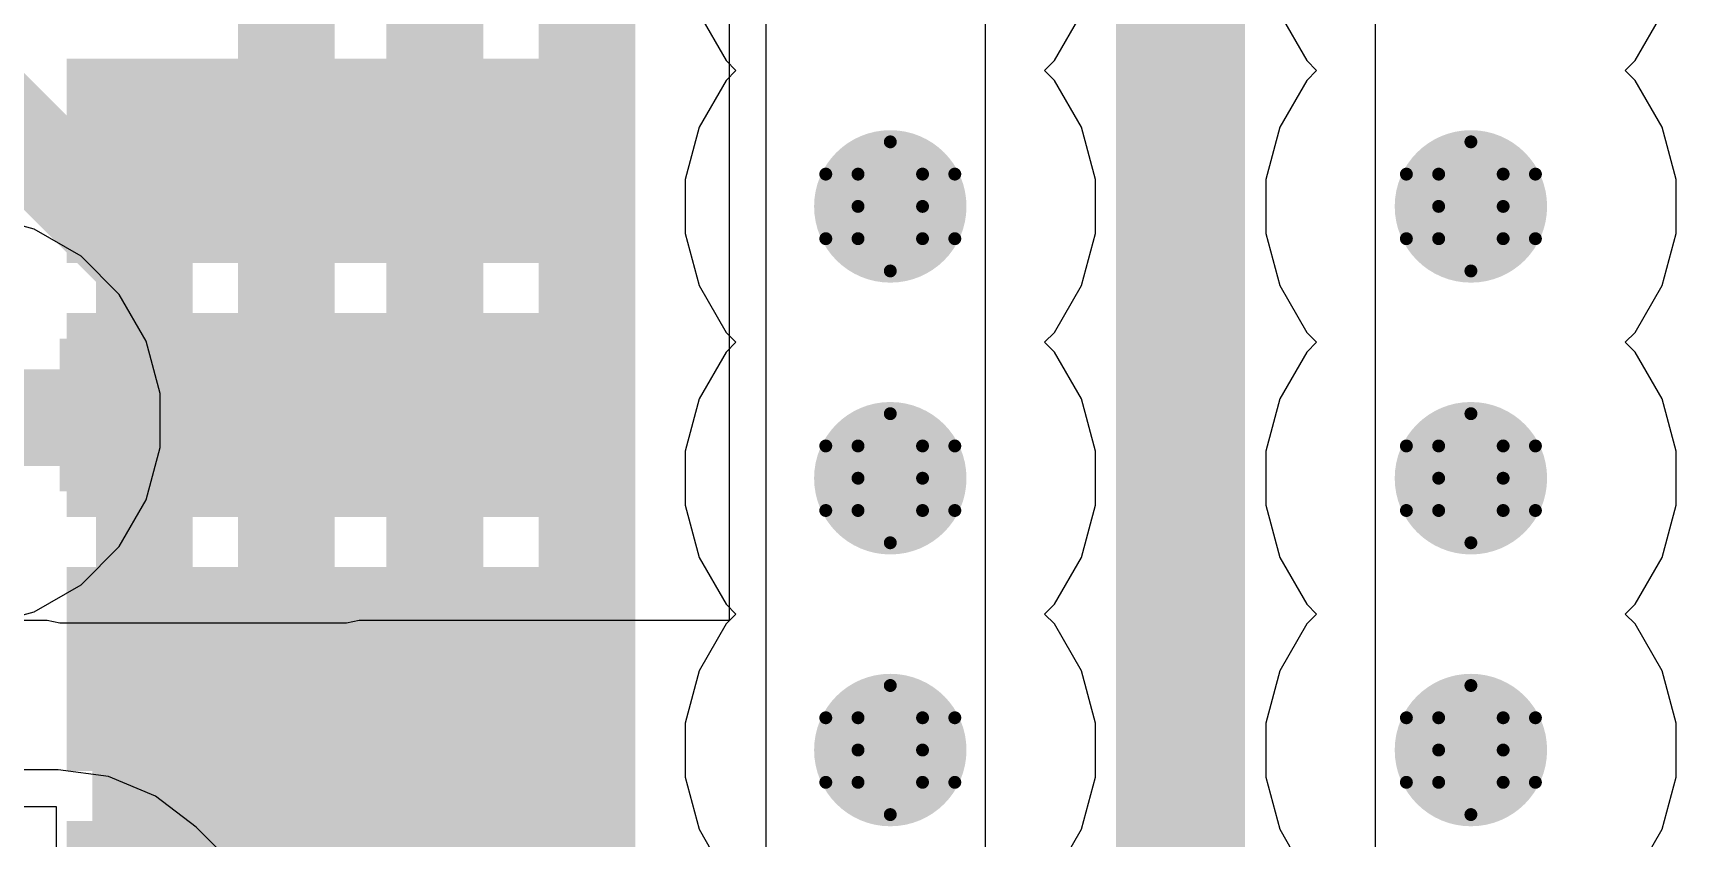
# Model space of a CAD drawing. Header units: inches. Extents: x -3 to 5437, y -3 to 5435.
# Drawn here: x 72.14 to 78.61, y 102.07 to 105.24 of the extents above; entities that cross this region are included whole.
import ezdxf

# ---------------------------------------------------------------- set-up
doc = ezdxf.new("R2010")
doc.units = ezdxf.units.IN
for name, color, linetype in [('Bottom Layer', 5, 'Continuous'), ('Drill Drawing', 1, 'Continuous'), ('GND', 16, 'Continuous'), ('PWR', 76, 'Continuous'), ('Top Layer', 1, 'Continuous'), ('Top Paste', 8, 'Continuous'), ('Top Solder', 216, 'Continuous'), ('Via Holes', 16, 'Continuous')]:
    doc.layers.add(name, color=color, linetype=linetype)

# ---------------------------------------------------------------- blocks, each defined once
blk = doc.blocks.new('A7672E__FASE__68')
at = {"layer": 'Top Layer'}
for points in [[(-6.7, 11), (-7.3, 11), (-7.3, 13), (-6.7, 13)], [(-5.7, 11), (-6.3, 11), (-6.3, 13), (-5.7, 13)], [(-4.7, 11), (-5.3, 11), (-5.3, 13), (-4.7, 13)]]:
    blk.add_hatch(color=1, dxfattribs=at).paths.add_polyline_path(points)
at = {"layer": 'Top Paste'}
for points in [[(-6.7, 11), (-7.3, 11), (-7.3, 13), (-6.7, 13)], [(-5.7, 11), (-6.3, 11), (-6.3, 13), (-5.7, 13)], [(-4.7, 11), (-5.3, 11), (-5.3, 13), (-4.7, 13)]]:
    blk.add_hatch(color=8, dxfattribs=at).paths.add_polyline_path(points)
at = {"layer": 'Top Solder'}
for points in [[(-6.5984, 10.8984), (-7.4016, 10.8984), (-7.4016, 13.1016), (-6.5984, 13.1016)], [(-5.5984, 10.8984), (-6.4016, 10.8984), (-6.4016, 13.1016), (-5.5984, 13.1016)], [(-4.5984, 10.8984), (-5.4016, 10.8984), (-5.4016, 13.1016), (-4.5984, 13.1016)], [(-3.5984, 10.8984), (-4.4016, 10.8984), (-4.4016, 13.1016), (-3.5984, 13.1016)]]:
    blk.add_hatch(color=216, dxfattribs=at).paths.add_polyline_path(points)

msp = doc.modelspace()

# ---------------------------------------------------------------- hatches: boundary and pattern name
at = {"layer": 'Bottom Layer'}
h = msp.add_hatch(color=5, dxfattribs=at)
edge = h.paths.add_edge_path()
edge.add_arc((75.5142, 104.5608), 0.3, 0, 360)
h = msp.add_hatch(color=5, dxfattribs=at)
edge = h.paths.add_edge_path()
edge.add_arc((77.8002, 104.5608), 0.3, 0, 360)
h = msp.add_hatch(color=5, dxfattribs=at)
edge = h.paths.add_edge_path()
edge.add_arc((75.5142, 103.4911), 0.3, 0, 360)
h = msp.add_hatch(color=5, dxfattribs=at)
edge = h.paths.add_edge_path()
edge.add_arc((77.8002, 103.4911), 0.3, 0, 360)
h = msp.add_hatch(color=5, dxfattribs=at)
edge = h.paths.add_edge_path()
edge.add_arc((75.5142, 102.4214), 0.3, 0, 360)
h = msp.add_hatch(color=5, dxfattribs=at)
edge = h.paths.add_edge_path()
edge.add_arc((77.8002, 102.4214), 0.3, 0, 360)
at = {"layer": 'GND'}
h = msp.add_hatch(color=16, dxfattribs=at)
edge = h.paths.add_edge_path()
edge.add_arc((75.5142, 104.5608), 0.3, 0, 360)
h = msp.add_hatch(color=16, dxfattribs=at)
edge = h.paths.add_edge_path()
edge.add_arc((77.8002, 104.5608), 0.3, 0, 360)
h = msp.add_hatch(color=16, dxfattribs=at)
edge = h.paths.add_edge_path()
edge.add_arc((75.5142, 103.4911), 0.3, 0, 360)
h = msp.add_hatch(color=16, dxfattribs=at)
edge = h.paths.add_edge_path()
edge.add_arc((77.8002, 103.4911), 0.3, 0, 360)
h = msp.add_hatch(color=16, dxfattribs=at)
edge = h.paths.add_edge_path()
edge.add_arc((75.5142, 102.4214), 0.3, 0, 360)
h = msp.add_hatch(color=16, dxfattribs=at)
edge = h.paths.add_edge_path()
edge.add_arc((77.8002, 102.4214), 0.3, 0, 360)
at = {"layer": 'PWR'}
h = msp.add_hatch(color=76, dxfattribs=at)
edge = h.paths.add_edge_path()
edge.add_arc((75.5142, 104.5608), 0.3, 0, 360)
h = msp.add_hatch(color=76, dxfattribs=at)
edge = h.paths.add_edge_path()
edge.add_arc((77.8002, 104.5608), 0.3, 0, 360)
h = msp.add_hatch(color=76, dxfattribs=at)
edge = h.paths.add_edge_path()
edge.add_arc((75.5142, 103.4911), 0.3, 0, 360)
h = msp.add_hatch(color=76, dxfattribs=at)
edge = h.paths.add_edge_path()
edge.add_arc((77.8002, 103.4911), 0.3, 0, 360)
h = msp.add_hatch(color=76, dxfattribs=at)
edge = h.paths.add_edge_path()
edge.add_arc((75.5142, 102.4214), 0.3, 0, 360)
h = msp.add_hatch(color=76, dxfattribs=at)
edge = h.paths.add_edge_path()
edge.add_arc((77.8002, 102.4214), 0.3, 0, 360)
at = {"layer": 'Top Layer'}
h = msp.add_hatch(color=1, dxfattribs=at)
edge = h.paths.add_edge_path()
edge.add_arc((75.5142, 104.5608), 0.3, 0, 360)
h = msp.add_hatch(color=1, dxfattribs=at)
edge = h.paths.add_edge_path()
edge.add_arc((77.8002, 104.5608), 0.3, 0, 360)
for points in [[(72.2442, 104.0401), (72.2442, 103.4401), (73.373, 103.4401), (73.373, 104.0401)], [(72.373, 98.4401), (74.373, 98.4401), (74.373, 103.0401), (72.373, 103.0401)]]:
    msp.add_hatch(color=1, dxfattribs=at).paths.add_polyline_path(points)
h = msp.add_hatch(color=1, dxfattribs=at)
edge = h.paths.add_edge_path()
edge.add_arc((75.5142, 103.4911), 0.3, 0, 360)
h = msp.add_hatch(color=1, dxfattribs=at)
edge = h.paths.add_edge_path()
edge.add_arc((77.8002, 103.4911), 0.3, 0, 360)
h = msp.add_hatch(color=1, dxfattribs=at)
edge = h.paths.add_edge_path()
edge.add_arc((75.5142, 102.4214), 0.3, 0, 360)
h = msp.add_hatch(color=1, dxfattribs=at)
edge = h.paths.add_edge_path()
edge.add_arc((77.8002, 102.4214), 0.3, 0, 360)
at = {"layer": 'Via Holes'}
h = msp.add_hatch(color=7, dxfattribs=at)
edge = h.paths.add_edge_path()
edge.add_arc((75.5142, 104.5608), 0.15, 0, 360)
h = msp.add_hatch(color=7, dxfattribs=at)
edge = h.paths.add_edge_path()
edge.add_arc((77.8002, 104.5608), 0.15, 0, 360)
h = msp.add_hatch(color=7, dxfattribs=at)
edge = h.paths.add_edge_path()
edge.add_arc((75.5142, 103.4911), 0.15, 0, 360)
h = msp.add_hatch(color=7, dxfattribs=at)
edge = h.paths.add_edge_path()
edge.add_arc((77.8002, 103.4911), 0.15, 0, 360)
h = msp.add_hatch(color=7, dxfattribs=at)
edge = h.paths.add_edge_path()
edge.add_arc((75.5142, 102.4214), 0.15, 0, 360)
h = msp.add_hatch(color=7, dxfattribs=at)
edge = h.paths.add_edge_path()
edge.add_arc((77.8002, 102.4214), 0.15, 0, 360)

# ---------------------------------------------------------------- linework, layer by layer
at = {"layer": 'Bottom Layer'}
msp.add_line((75.0249, 98.0245), (75.0249, 111.0766), dxfattribs=at)
for points in [[(74.3203, 97.7327, 0.381, 0.381, 0), (74.3203, 111.0766, 0.381, 0.381, 0)], [(73.7209, 97.3944, 0.381, 0.381, 0), (73.7209, 110.7388, 0.381, 0.381, 0)], [(73.1362, 87.2983, 0.381, 0.381, 0), (73.1362, 110.3614, 0.381, 0.381, 0)], [(71.9424, 104.9782, 0.381, 0.381, 0), (72.5774, 104.3432, 0.381, 0.381, 0)], [(72.5774, 86.9412, 0.381, 0.381, 0), (72.5774, 104.3432, 0.381, 0.381, 0)]]:
    msp.add_lwpolyline(points, format="xyseb", dxfattribs=at)
msp.add_lwpolyline([(72.4821, 104.3432, 0.1905, 0.1905, 1), (72.6726, 104.3432, 0.1905, 0.1905, 1)], format="xyseb", close=True, dxfattribs=at)
msp.add_lwpolyline([(72.4821, 104.3432, 0.1905, 0.1905, 1), (72.6726, 104.3432, 0.1905, 0.1905, 1)], format="xyseb", close=True, dxfattribs=at)
at = {"layer": 'Drill Drawing'}
for points in [[(75.3872, 104.6878, 0.0508, 0.0508, 0), (75.5142, 104.8148, 0.0508, 0.0508, 0)], [(75.5142, 104.8148, 0.0508, 0.0508, 0), (75.6412, 104.6878, 0.0508, 0.0508, 0)], [(77.6732, 104.6878, 0.0508, 0.0508, 0), (77.8002, 104.8148, 0.0508, 0.0508, 0)], [(77.8002, 104.8148, 0.0508, 0.0508, 0), (77.9272, 104.6878, 0.0508, 0.0508, 0)], [(75.2602, 104.6878, 0.0508, 0.0508, 0), (75.3872, 104.5608, 0.0508, 0.0508, 0)], [(75.2602, 104.6878, 0.0508, 0.0508, 0), (75.3872, 104.6878, 0.0508, 0.0508, 0)], [(75.6412, 104.6878, 0.0508, 0.0508, 0), (75.7682, 104.6878, 0.0508, 0.0508, 0)], [(75.6412, 104.5608, 0.0508, 0.0508, 0), (75.7682, 104.6878, 0.0508, 0.0508, 0)], [(77.5462, 104.6878, 0.0508, 0.0508, 0), (77.6732, 104.5608, 0.0508, 0.0508, 0)], [(77.5462, 104.6878, 0.0508, 0.0508, 0), (77.6732, 104.6878, 0.0508, 0.0508, 0)], [(77.9272, 104.6878, 0.0508, 0.0508, 0), (78.0542, 104.6878, 0.0508, 0.0508, 0)], [(77.9272, 104.5608, 0.0508, 0.0508, 0), (78.0542, 104.6878, 0.0508, 0.0508, 0)], [(75.2602, 104.4338, 0.0508, 0.0508, 0), (75.3872, 104.5608, 0.0508, 0.0508, 0)], [(75.6412, 104.5608, 0.0508, 0.0508, 0), (75.7682, 104.4338, 0.0508, 0.0508, 0)], [(77.5462, 104.4338, 0.0508, 0.0508, 0), (77.6732, 104.5608, 0.0508, 0.0508, 0)], [(77.9272, 104.5608, 0.0508, 0.0508, 0), (78.0542, 104.4338, 0.0508, 0.0508, 0)], [(75.2602, 104.4338, 0.0508, 0.0508, 0), (75.3872, 104.4338, 0.0508, 0.0508, 0)], [(75.3872, 104.4338, 0.0508, 0.0508, 0), (75.5142, 104.3068, 0.0508, 0.0508, 0)], [(75.5142, 104.3068, 0.0508, 0.0508, 0), (75.6412, 104.4338, 0.0508, 0.0508, 0)], [(75.6412, 104.4338, 0.0508, 0.0508, 0), (75.7682, 104.4338, 0.0508, 0.0508, 0)], [(77.5462, 104.4338, 0.0508, 0.0508, 0), (77.6732, 104.4338, 0.0508, 0.0508, 0)], [(77.6732, 104.4338, 0.0508, 0.0508, 0), (77.8002, 104.3068, 0.0508, 0.0508, 0)], [(77.8002, 104.3068, 0.0508, 0.0508, 0), (77.9272, 104.4338, 0.0508, 0.0508, 0)], [(77.9272, 104.4338, 0.0508, 0.0508, 0), (78.0542, 104.4338, 0.0508, 0.0508, 0)], [(75.3872, 103.6181, 0.0508, 0.0508, 0), (75.5142, 103.7451, 0.0508, 0.0508, 0)], [(75.5142, 103.7451, 0.0508, 0.0508, 0), (75.6412, 103.6181, 0.0508, 0.0508, 0)], [(77.6732, 103.6181, 0.0508, 0.0508, 0), (77.8002, 103.7451, 0.0508, 0.0508, 0)], [(77.8002, 103.7451, 0.0508, 0.0508, 0), (77.9272, 103.6181, 0.0508, 0.0508, 0)], [(75.2602, 103.6181, 0.0508, 0.0508, 0), (75.3872, 103.4911, 0.0508, 0.0508, 0)], [(75.2602, 103.6181, 0.0508, 0.0508, 0), (75.3872, 103.6181, 0.0508, 0.0508, 0)], [(75.6412, 103.6181, 0.0508, 0.0508, 0), (75.7682, 103.6181, 0.0508, 0.0508, 0)], [(75.6412, 103.4911, 0.0508, 0.0508, 0), (75.7682, 103.6181, 0.0508, 0.0508, 0)], [(77.5462, 103.6181, 0.0508, 0.0508, 0), (77.6732, 103.4911, 0.0508, 0.0508, 0)], [(77.5462, 103.6181, 0.0508, 0.0508, 0), (77.6732, 103.6181, 0.0508, 0.0508, 0)], [(77.9272, 103.6181, 0.0508, 0.0508, 0), (78.0542, 103.6181, 0.0508, 0.0508, 0)], [(77.9272, 103.4911, 0.0508, 0.0508, 0), (78.0542, 103.6181, 0.0508, 0.0508, 0)], [(75.2602, 103.3641, 0.0508, 0.0508, 0), (75.3872, 103.4911, 0.0508, 0.0508, 0)], [(75.6412, 103.4911, 0.0508, 0.0508, 0), (75.7682, 103.3641, 0.0508, 0.0508, 0)], [(77.5462, 103.3641, 0.0508, 0.0508, 0), (77.6732, 103.4911, 0.0508, 0.0508, 0)], [(77.9272, 103.4911, 0.0508, 0.0508, 0), (78.0542, 103.3641, 0.0508, 0.0508, 0)], [(75.2602, 103.3641, 0.0508, 0.0508, 0), (75.3872, 103.3641, 0.0508, 0.0508, 0)], [(75.3872, 103.3641, 0.0508, 0.0508, 0), (75.5142, 103.2371, 0.0508, 0.0508, 0)], [(75.5142, 103.2371, 0.0508, 0.0508, 0), (75.6412, 103.3641, 0.0508, 0.0508, 0)], [(75.6412, 103.3641, 0.0508, 0.0508, 0), (75.7682, 103.3641, 0.0508, 0.0508, 0)], [(77.5462, 103.3641, 0.0508, 0.0508, 0), (77.6732, 103.3641, 0.0508, 0.0508, 0)], [(77.6732, 103.3641, 0.0508, 0.0508, 0), (77.8002, 103.2371, 0.0508, 0.0508, 0)], [(77.8002, 103.2371, 0.0508, 0.0508, 0), (77.9272, 103.3641, 0.0508, 0.0508, 0)], [(77.9272, 103.3641, 0.0508, 0.0508, 0), (78.0542, 103.3641, 0.0508, 0.0508, 0)], [(75.3872, 102.5484, 0.0508, 0.0508, 0), (75.5142, 102.6754, 0.0508, 0.0508, 0)], [(75.5142, 102.6754, 0.0508, 0.0508, 0), (75.6412, 102.5484, 0.0508, 0.0508, 0)], [(77.6732, 102.5484, 0.0508, 0.0508, 0), (77.8002, 102.6754, 0.0508, 0.0508, 0)], [(77.8002, 102.6754, 0.0508, 0.0508, 0), (77.9272, 102.5484, 0.0508, 0.0508, 0)], [(75.2602, 102.5484, 0.0508, 0.0508, 0), (75.3872, 102.4214, 0.0508, 0.0508, 0)], [(75.2602, 102.5484, 0.0508, 0.0508, 0), (75.3872, 102.5484, 0.0508, 0.0508, 0)], [(75.6412, 102.5484, 0.0508, 0.0508, 0), (75.7682, 102.5484, 0.0508, 0.0508, 0)], [(75.6412, 102.4214, 0.0508, 0.0508, 0), (75.7682, 102.5484, 0.0508, 0.0508, 0)], [(77.5462, 102.5484, 0.0508, 0.0508, 0), (77.6732, 102.4214, 0.0508, 0.0508, 0)], [(77.5462, 102.5484, 0.0508, 0.0508, 0), (77.6732, 102.5484, 0.0508, 0.0508, 0)], [(77.9272, 102.5484, 0.0508, 0.0508, 0), (78.0542, 102.5484, 0.0508, 0.0508, 0)], [(77.9272, 102.4214, 0.0508, 0.0508, 0), (78.0542, 102.5484, 0.0508, 0.0508, 0)], [(75.2602, 102.2944, 0.0508, 0.0508, 0), (75.3872, 102.4214, 0.0508, 0.0508, 0)], [(75.6412, 102.4214, 0.0508, 0.0508, 0), (75.7682, 102.2944, 0.0508, 0.0508, 0)], [(77.5462, 102.2944, 0.0508, 0.0508, 0), (77.6732, 102.4214, 0.0508, 0.0508, 0)], [(77.9272, 102.4214, 0.0508, 0.0508, 0), (78.0542, 102.2944, 0.0508, 0.0508, 0)], [(75.2602, 102.2944, 0.0508, 0.0508, 0), (75.3872, 102.2944, 0.0508, 0.0508, 0)], [(75.3872, 102.2944, 0.0508, 0.0508, 0), (75.5142, 102.1674, 0.0508, 0.0508, 0)], [(75.5142, 102.1674, 0.0508, 0.0508, 0), (75.6412, 102.2944, 0.0508, 0.0508, 0)], [(75.6412, 102.2944, 0.0508, 0.0508, 0), (75.7682, 102.2944, 0.0508, 0.0508, 0)], [(77.5462, 102.2944, 0.0508, 0.0508, 0), (77.6732, 102.2944, 0.0508, 0.0508, 0)], [(77.6732, 102.2944, 0.0508, 0.0508, 0), (77.8002, 102.1674, 0.0508, 0.0508, 0)], [(77.8002, 102.1674, 0.0508, 0.0508, 0), (77.9272, 102.2944, 0.0508, 0.0508, 0)], [(77.9272, 102.2944, 0.0508, 0.0508, 0), (78.0542, 102.2944, 0.0508, 0.0508, 0)]]:
    msp.add_lwpolyline(points, format="xyseb", dxfattribs=at)
for points in [[(75.5015, 104.8148, 0.0254, 0.0254, 1), (75.5269, 104.8148, 0.0254, 0.0254, 1)], [(75.5015, 104.8148, 0.0254, 0.0254, 1), (75.5269, 104.8148, 0.0254, 0.0254, 1)], [(77.7875, 104.8148, 0.0254, 0.0254, 1), (77.8129, 104.8148, 0.0254, 0.0254, 1)], [(77.7875, 104.8148, 0.0254, 0.0254, 1), (77.8129, 104.8148, 0.0254, 0.0254, 1)], [(75.2475, 104.6878, 0.0254, 0.0254, 1), (75.2729, 104.6878, 0.0254, 0.0254, 1)], [(75.2475, 104.6878, 0.0254, 0.0254, 1), (75.2729, 104.6878, 0.0254, 0.0254, 1)], [(75.3745, 104.6878, 0.0254, 0.0254, 1), (75.3999, 104.6878, 0.0254, 0.0254, 1)], [(75.3745, 104.6878, 0.0254, 0.0254, 1), (75.3999, 104.6878, 0.0254, 0.0254, 1)], [(75.6285, 104.6878, 0.0254, 0.0254, 1), (75.6539, 104.6878, 0.0254, 0.0254, 1)], [(75.6285, 104.6878, 0.0254, 0.0254, 1), (75.6539, 104.6878, 0.0254, 0.0254, 1)], [(75.7555, 104.6878, 0.0254, 0.0254, 1), (75.7809, 104.6878, 0.0254, 0.0254, 1)], [(75.7555, 104.6878, 0.0254, 0.0254, 1), (75.7809, 104.6878, 0.0254, 0.0254, 1)], [(77.5335, 104.6878, 0.0254, 0.0254, 1), (77.5589, 104.6878, 0.0254, 0.0254, 1)], [(77.5335, 104.6878, 0.0254, 0.0254, 1), (77.5589, 104.6878, 0.0254, 0.0254, 1)], [(77.6605, 104.6878, 0.0254, 0.0254, 1), (77.6859, 104.6878, 0.0254, 0.0254, 1)], [(77.6605, 104.6878, 0.0254, 0.0254, 1), (77.6859, 104.6878, 0.0254, 0.0254, 1)], [(77.9145, 104.6878, 0.0254, 0.0254, 1), (77.9399, 104.6878, 0.0254, 0.0254, 1)], [(77.9145, 104.6878, 0.0254, 0.0254, 1), (77.9399, 104.6878, 0.0254, 0.0254, 1)], [(78.0415, 104.6878, 0.0254, 0.0254, 1), (78.0669, 104.6878, 0.0254, 0.0254, 1)], [(78.0415, 104.6878, 0.0254, 0.0254, 1), (78.0669, 104.6878, 0.0254, 0.0254, 1)], [(75.3745, 104.5608, 0.0254, 0.0254, 1), (75.3999, 104.5608, 0.0254, 0.0254, 1)], [(75.3745, 104.5608, 0.0254, 0.0254, 1), (75.3999, 104.5608, 0.0254, 0.0254, 1)], [(75.6285, 104.5608, 0.0254, 0.0254, 1), (75.6539, 104.5608, 0.0254, 0.0254, 1)], [(75.6285, 104.5608, 0.0254, 0.0254, 1), (75.6539, 104.5608, 0.0254, 0.0254, 1)], [(77.6605, 104.5608, 0.0254, 0.0254, 1), (77.6859, 104.5608, 0.0254, 0.0254, 1)], [(77.6605, 104.5608, 0.0254, 0.0254, 1), (77.6859, 104.5608, 0.0254, 0.0254, 1)], [(77.9145, 104.5608, 0.0254, 0.0254, 1), (77.9399, 104.5608, 0.0254, 0.0254, 1)], [(77.9145, 104.5608, 0.0254, 0.0254, 1), (77.9399, 104.5608, 0.0254, 0.0254, 1)], [(75.2475, 104.4338, 0.0254, 0.0254, 1), (75.2729, 104.4338, 0.0254, 0.0254, 1)], [(75.2475, 104.4338, 0.0254, 0.0254, 1), (75.2729, 104.4338, 0.0254, 0.0254, 1)], [(75.3745, 104.4338, 0.0254, 0.0254, 1), (75.3999, 104.4338, 0.0254, 0.0254, 1)], [(75.3745, 104.4338, 0.0254, 0.0254, 1), (75.3999, 104.4338, 0.0254, 0.0254, 1)], [(75.6285, 104.4338, 0.0254, 0.0254, 1), (75.6539, 104.4338, 0.0254, 0.0254, 1)], [(75.6285, 104.4338, 0.0254, 0.0254, 1), (75.6539, 104.4338, 0.0254, 0.0254, 1)], [(75.7555, 104.4338, 0.0254, 0.0254, 1), (75.7809, 104.4338, 0.0254, 0.0254, 1)], [(75.7555, 104.4338, 0.0254, 0.0254, 1), (75.7809, 104.4338, 0.0254, 0.0254, 1)], [(77.5335, 104.4338, 0.0254, 0.0254, 1), (77.5589, 104.4338, 0.0254, 0.0254, 1)], [(77.5335, 104.4338, 0.0254, 0.0254, 1), (77.5589, 104.4338, 0.0254, 0.0254, 1)], [(77.6605, 104.4338, 0.0254, 0.0254, 1), (77.6859, 104.4338, 0.0254, 0.0254, 1)], [(77.6605, 104.4338, 0.0254, 0.0254, 1), (77.6859, 104.4338, 0.0254, 0.0254, 1)], [(77.9145, 104.4338, 0.0254, 0.0254, 1), (77.9399, 104.4338, 0.0254, 0.0254, 1)], [(77.9145, 104.4338, 0.0254, 0.0254, 1), (77.9399, 104.4338, 0.0254, 0.0254, 1)], [(78.0415, 104.4338, 0.0254, 0.0254, 1), (78.0669, 104.4338, 0.0254, 0.0254, 1)], [(78.0415, 104.4338, 0.0254, 0.0254, 1), (78.0669, 104.4338, 0.0254, 0.0254, 1)], [(75.5015, 104.3068, 0.0254, 0.0254, 1), (75.5269, 104.3068, 0.0254, 0.0254, 1)], [(75.5015, 104.3068, 0.0254, 0.0254, 1), (75.5269, 104.3068, 0.0254, 0.0254, 1)], [(77.7875, 104.3068, 0.0254, 0.0254, 1), (77.8129, 104.3068, 0.0254, 0.0254, 1)], [(77.7875, 104.3068, 0.0254, 0.0254, 1), (77.8129, 104.3068, 0.0254, 0.0254, 1)], [(75.5015, 103.7451, 0.0254, 0.0254, 1), (75.5269, 103.7451, 0.0254, 0.0254, 1)], [(75.5015, 103.7451, 0.0254, 0.0254, 1), (75.5269, 103.7451, 0.0254, 0.0254, 1)], [(77.7875, 103.7451, 0.0254, 0.0254, 1), (77.8129, 103.7451, 0.0254, 0.0254, 1)], [(77.7875, 103.7451, 0.0254, 0.0254, 1), (77.8129, 103.7451, 0.0254, 0.0254, 1)], [(75.2475, 103.6181, 0.0254, 0.0254, 1), (75.2729, 103.6181, 0.0254, 0.0254, 1)], [(75.2475, 103.6181, 0.0254, 0.0254, 1), (75.2729, 103.6181, 0.0254, 0.0254, 1)], [(75.3745, 103.6181, 0.0254, 0.0254, 1), (75.3999, 103.6181, 0.0254, 0.0254, 1)], [(75.3745, 103.6181, 0.0254, 0.0254, 1), (75.3999, 103.6181, 0.0254, 0.0254, 1)], [(75.6285, 103.6181, 0.0254, 0.0254, 1), (75.6539, 103.6181, 0.0254, 0.0254, 1)], [(75.6285, 103.6181, 0.0254, 0.0254, 1), (75.6539, 103.6181, 0.0254, 0.0254, 1)], [(75.7555, 103.6181, 0.0254, 0.0254, 1), (75.7809, 103.6181, 0.0254, 0.0254, 1)], [(75.7555, 103.6181, 0.0254, 0.0254, 1), (75.7809, 103.6181, 0.0254, 0.0254, 1)], [(77.5335, 103.6181, 0.0254, 0.0254, 1), (77.5589, 103.6181, 0.0254, 0.0254, 1)], [(77.5335, 103.6181, 0.0254, 0.0254, 1), (77.5589, 103.6181, 0.0254, 0.0254, 1)], [(77.6605, 103.6181, 0.0254, 0.0254, 1), (77.6859, 103.6181, 0.0254, 0.0254, 1)], [(77.6605, 103.6181, 0.0254, 0.0254, 1), (77.6859, 103.6181, 0.0254, 0.0254, 1)], [(77.9145, 103.6181, 0.0254, 0.0254, 1), (77.9399, 103.6181, 0.0254, 0.0254, 1)], [(77.9145, 103.6181, 0.0254, 0.0254, 1), (77.9399, 103.6181, 0.0254, 0.0254, 1)], [(78.0415, 103.6181, 0.0254, 0.0254, 1), (78.0669, 103.6181, 0.0254, 0.0254, 1)], [(78.0415, 103.6181, 0.0254, 0.0254, 1), (78.0669, 103.6181, 0.0254, 0.0254, 1)], [(75.3745, 103.4911, 0.0254, 0.0254, 1), (75.3999, 103.4911, 0.0254, 0.0254, 1)], [(75.3745, 103.4911, 0.0254, 0.0254, 1), (75.3999, 103.4911, 0.0254, 0.0254, 1)], [(75.6285, 103.4911, 0.0254, 0.0254, 1), (75.6539, 103.4911, 0.0254, 0.0254, 1)], [(75.6285, 103.4911, 0.0254, 0.0254, 1), (75.6539, 103.4911, 0.0254, 0.0254, 1)], [(77.6605, 103.4911, 0.0254, 0.0254, 1), (77.6859, 103.4911, 0.0254, 0.0254, 1)], [(77.6605, 103.4911, 0.0254, 0.0254, 1), (77.6859, 103.4911, 0.0254, 0.0254, 1)], [(77.9145, 103.4911, 0.0254, 0.0254, 1), (77.9399, 103.4911, 0.0254, 0.0254, 1)], [(77.9145, 103.4911, 0.0254, 0.0254, 1), (77.9399, 103.4911, 0.0254, 0.0254, 1)], [(75.2475, 103.3641, 0.0254, 0.0254, 1), (75.2729, 103.3641, 0.0254, 0.0254, 1)], [(75.2475, 103.3641, 0.0254, 0.0254, 1), (75.2729, 103.3641, 0.0254, 0.0254, 1)], [(75.3745, 103.3641, 0.0254, 0.0254, 1), (75.3999, 103.3641, 0.0254, 0.0254, 1)], [(75.3745, 103.3641, 0.0254, 0.0254, 1), (75.3999, 103.3641, 0.0254, 0.0254, 1)], [(75.6285, 103.3641, 0.0254, 0.0254, 1), (75.6539, 103.3641, 0.0254, 0.0254, 1)], [(75.6285, 103.3641, 0.0254, 0.0254, 1), (75.6539, 103.3641, 0.0254, 0.0254, 1)], [(75.7555, 103.3641, 0.0254, 0.0254, 1), (75.7809, 103.3641, 0.0254, 0.0254, 1)], [(75.7555, 103.3641, 0.0254, 0.0254, 1), (75.7809, 103.3641, 0.0254, 0.0254, 1)], [(77.5335, 103.3641, 0.0254, 0.0254, 1), (77.5589, 103.3641, 0.0254, 0.0254, 1)], [(77.5335, 103.3641, 0.0254, 0.0254, 1), (77.5589, 103.3641, 0.0254, 0.0254, 1)], [(77.6605, 103.3641, 0.0254, 0.0254, 1), (77.6859, 103.3641, 0.0254, 0.0254, 1)], [(77.6605, 103.3641, 0.0254, 0.0254, 1), (77.6859, 103.3641, 0.0254, 0.0254, 1)], [(77.9145, 103.3641, 0.0254, 0.0254, 1), (77.9399, 103.3641, 0.0254, 0.0254, 1)], [(77.9145, 103.3641, 0.0254, 0.0254, 1), (77.9399, 103.3641, 0.0254, 0.0254, 1)], [(78.0415, 103.3641, 0.0254, 0.0254, 1), (78.0669, 103.3641, 0.0254, 0.0254, 1)], [(78.0415, 103.3641, 0.0254, 0.0254, 1), (78.0669, 103.3641, 0.0254, 0.0254, 1)], [(75.5015, 103.2371, 0.0254, 0.0254, 1), (75.5269, 103.2371, 0.0254, 0.0254, 1)], [(75.5015, 103.2371, 0.0254, 0.0254, 1), (75.5269, 103.2371, 0.0254, 0.0254, 1)], [(77.7875, 103.2371, 0.0254, 0.0254, 1), (77.8129, 103.2371, 0.0254, 0.0254, 1)], [(77.7875, 103.2371, 0.0254, 0.0254, 1), (77.8129, 103.2371, 0.0254, 0.0254, 1)], [(75.5015, 102.6754, 0.0254, 0.0254, 1), (75.5269, 102.6754, 0.0254, 0.0254, 1)], [(75.5015, 102.6754, 0.0254, 0.0254, 1), (75.5269, 102.6754, 0.0254, 0.0254, 1)], [(77.7875, 102.6754, 0.0254, 0.0254, 1), (77.8129, 102.6754, 0.0254, 0.0254, 1)], [(77.7875, 102.6754, 0.0254, 0.0254, 1), (77.8129, 102.6754, 0.0254, 0.0254, 1)], [(75.2475, 102.5484, 0.0254, 0.0254, 1), (75.2729, 102.5484, 0.0254, 0.0254, 1)], [(75.2475, 102.5484, 0.0254, 0.0254, 1), (75.2729, 102.5484, 0.0254, 0.0254, 1)], [(75.3745, 102.5484, 0.0254, 0.0254, 1), (75.3999, 102.5484, 0.0254, 0.0254, 1)], [(75.3745, 102.5484, 0.0254, 0.0254, 1), (75.3999, 102.5484, 0.0254, 0.0254, 1)], [(75.6285, 102.5484, 0.0254, 0.0254, 1), (75.6539, 102.5484, 0.0254, 0.0254, 1)], [(75.6285, 102.5484, 0.0254, 0.0254, 1), (75.6539, 102.5484, 0.0254, 0.0254, 1)], [(75.7555, 102.5484, 0.0254, 0.0254, 1), (75.7809, 102.5484, 0.0254, 0.0254, 1)], [(75.7555, 102.5484, 0.0254, 0.0254, 1), (75.7809, 102.5484, 0.0254, 0.0254, 1)], [(77.5335, 102.5484, 0.0254, 0.0254, 1), (77.5589, 102.5484, 0.0254, 0.0254, 1)], [(77.5335, 102.5484, 0.0254, 0.0254, 1), (77.5589, 102.5484, 0.0254, 0.0254, 1)], [(77.6605, 102.5484, 0.0254, 0.0254, 1), (77.6859, 102.5484, 0.0254, 0.0254, 1)], [(77.6605, 102.5484, 0.0254, 0.0254, 1), (77.6859, 102.5484, 0.0254, 0.0254, 1)], [(77.9145, 102.5484, 0.0254, 0.0254, 1), (77.9399, 102.5484, 0.0254, 0.0254, 1)], [(77.9145, 102.5484, 0.0254, 0.0254, 1), (77.9399, 102.5484, 0.0254, 0.0254, 1)], [(78.0415, 102.5484, 0.0254, 0.0254, 1), (78.0669, 102.5484, 0.0254, 0.0254, 1)], [(78.0415, 102.5484, 0.0254, 0.0254, 1), (78.0669, 102.5484, 0.0254, 0.0254, 1)], [(75.3745, 102.4214, 0.0254, 0.0254, 1), (75.3999, 102.4214, 0.0254, 0.0254, 1)], [(75.3745, 102.4214, 0.0254, 0.0254, 1), (75.3999, 102.4214, 0.0254, 0.0254, 1)], [(75.6285, 102.4214, 0.0254, 0.0254, 1), (75.6539, 102.4214, 0.0254, 0.0254, 1)], [(75.6285, 102.4214, 0.0254, 0.0254, 1), (75.6539, 102.4214, 0.0254, 0.0254, 1)], [(77.6605, 102.4214, 0.0254, 0.0254, 1), (77.6859, 102.4214, 0.0254, 0.0254, 1)], [(77.6605, 102.4214, 0.0254, 0.0254, 1), (77.6859, 102.4214, 0.0254, 0.0254, 1)], [(77.9145, 102.4214, 0.0254, 0.0254, 1), (77.9399, 102.4214, 0.0254, 0.0254, 1)], [(77.9145, 102.4214, 0.0254, 0.0254, 1), (77.9399, 102.4214, 0.0254, 0.0254, 1)], [(75.2475, 102.2944, 0.0254, 0.0254, 1), (75.2729, 102.2944, 0.0254, 0.0254, 1)], [(75.2475, 102.2944, 0.0254, 0.0254, 1), (75.2729, 102.2944, 0.0254, 0.0254, 1)], [(75.3745, 102.2944, 0.0254, 0.0254, 1), (75.3999, 102.2944, 0.0254, 0.0254, 1)], [(75.3745, 102.2944, 0.0254, 0.0254, 1), (75.3999, 102.2944, 0.0254, 0.0254, 1)], [(75.6285, 102.2944, 0.0254, 0.0254, 1), (75.6539, 102.2944, 0.0254, 0.0254, 1)], [(75.6285, 102.2944, 0.0254, 0.0254, 1), (75.6539, 102.2944, 0.0254, 0.0254, 1)], [(75.7555, 102.2944, 0.0254, 0.0254, 1), (75.7809, 102.2944, 0.0254, 0.0254, 1)], [(75.7555, 102.2944, 0.0254, 0.0254, 1), (75.7809, 102.2944, 0.0254, 0.0254, 1)], [(77.5335, 102.2944, 0.0254, 0.0254, 1), (77.5589, 102.2944, 0.0254, 0.0254, 1)], [(77.5335, 102.2944, 0.0254, 0.0254, 1), (77.5589, 102.2944, 0.0254, 0.0254, 1)], [(77.6605, 102.2944, 0.0254, 0.0254, 1), (77.6859, 102.2944, 0.0254, 0.0254, 1)], [(77.6605, 102.2944, 0.0254, 0.0254, 1), (77.6859, 102.2944, 0.0254, 0.0254, 1)], [(77.9145, 102.2944, 0.0254, 0.0254, 1), (77.9399, 102.2944, 0.0254, 0.0254, 1)], [(77.9145, 102.2944, 0.0254, 0.0254, 1), (77.9399, 102.2944, 0.0254, 0.0254, 1)], [(78.0415, 102.2944, 0.0254, 0.0254, 1), (78.0669, 102.2944, 0.0254, 0.0254, 1)], [(78.0415, 102.2944, 0.0254, 0.0254, 1), (78.0669, 102.2944, 0.0254, 0.0254, 1)], [(75.5015, 102.1674, 0.0254, 0.0254, 1), (75.5269, 102.1674, 0.0254, 0.0254, 1)], [(75.5015, 102.1674, 0.0254, 0.0254, 1), (75.5269, 102.1674, 0.0254, 0.0254, 1)], [(77.7875, 102.1674, 0.0254, 0.0254, 1), (77.8129, 102.1674, 0.0254, 0.0254, 1)], [(77.7875, 102.1674, 0.0254, 0.0254, 1), (77.8129, 102.1674, 0.0254, 0.0254, 1)]]:
    msp.add_lwpolyline(points, format="xyseb", close=True, dxfattribs=at)
at = {"layer": 'GND'}
for p, q in [((72.1439, 104.4713), (71.9384, 104.5263)), ((72.3281, 104.3649), (72.1439, 104.4713)), ((72.4785, 104.2145), (72.3281, 104.3649)), ((72.5849, 104.0302), (72.4785, 104.2145)), ((72.64, 103.8247), (72.5849, 104.0302)), ((72.64, 103.612), (72.64, 103.8247)), ((72.5849, 103.4065), (72.64, 103.612)), ((72.4785, 103.2222), (72.5849, 103.4065)), ((72.3281, 103.0718), (72.4785, 103.2222)), ((72.1439, 102.9654), (72.3281, 103.0718)), ((71.9384, 102.9103), (72.1439, 102.9654))]:
    msp.add_line(p, q, dxfattribs=at)
at = {"layer": 'PWR'}
for p, q in [((74.7613, 105.3186), (74.8676, 105.1343)), ((76.1608, 105.1343), (76.2671, 105.3186)), ((77.0473, 105.3186), (77.1536, 105.1343)), ((78.4468, 105.1343), (78.5531, 105.3186)), ((74.8676, 105.1343), (74.9064, 105.0956)), ((74.9064, 105.0956), (74.8676, 105.0569)), ((76.122, 105.0956), (76.1608, 105.1343)), ((76.1608, 105.0569), (76.122, 105.0956)), ((77.1536, 105.1343), (77.1924, 105.0956)), ((77.1924, 105.0956), (77.1536, 105.0569)), ((78.408, 105.0956), (78.4468, 105.1343)), ((78.4468, 105.0569), (78.408, 105.0956)), ((74.8676, 105.0569), (74.7613, 104.8727)), ((76.2671, 104.8727), (76.1608, 105.0569)), ((77.1536, 105.0569), (77.0473, 104.8727)), ((78.5531, 104.8727), (78.4468, 105.0569)), ((74.7613, 104.8727), (74.7062, 104.6672)), ((76.3222, 104.6672), (76.2671, 104.8727)), ((77.0473, 104.8727), (76.9922, 104.6672)), ((78.6082, 104.6672), (78.5531, 104.8727)), ((74.7062, 104.6672), (74.7062, 104.4544)), ((76.3222, 104.4544), (76.3222, 104.6672)), ((76.9922, 104.6672), (76.9922, 104.4544)), ((78.6082, 104.4544), (78.6082, 104.6672)), ((72.1439, 104.4713), (71.9384, 104.5263)), ((72.3281, 104.3649), (72.1439, 104.4713)), ((74.7062, 104.4544), (74.7613, 104.2489)), ((76.2671, 104.2489), (76.3222, 104.4544)), ((76.9922, 104.4544), (77.0473, 104.2489)), ((78.5531, 104.2489), (78.6082, 104.4544)), ((72.4785, 104.2145), (72.3281, 104.3649)), ((74.7613, 104.2489), (74.8676, 104.0647)), ((76.1608, 104.0647), (76.2671, 104.2489)), ((77.0473, 104.2489), (77.1536, 104.0647)), ((78.4468, 104.0647), (78.5531, 104.2489)), ((72.5849, 104.0302), (72.4785, 104.2145)), ((74.8676, 104.0647), (74.9064, 104.0259)), ((76.122, 104.0259), (76.1608, 104.0647)), ((77.1536, 104.0647), (77.1924, 104.0259)), ((78.408, 104.0259), (78.4468, 104.0647)), ((72.64, 103.8247), (72.5849, 104.0302)), ((74.8676, 103.9872), (74.7613, 103.803)), ((74.9064, 104.0259), (74.8676, 103.9872)), ((76.1608, 103.9872), (76.122, 104.0259)), ((76.2671, 103.803), (76.1608, 103.9872)), ((77.1536, 103.9872), (77.0473, 103.803)), ((77.1924, 104.0259), (77.1536, 103.9872)), ((78.4468, 103.9872), (78.408, 104.0259)), ((78.5531, 103.803), (78.4468, 103.9872)), ((72.64, 103.612), (72.64, 103.8247)), ((74.7613, 103.803), (74.7062, 103.5975)), ((76.3222, 103.5975), (76.2671, 103.803)), ((77.0473, 103.803), (76.9922, 103.5975)), ((78.6082, 103.5975), (78.5531, 103.803)), ((72.5849, 103.4065), (72.64, 103.612)), ((74.7062, 103.5975), (74.7062, 103.3847)), ((76.3222, 103.3847), (76.3222, 103.5975)), ((76.9922, 103.5975), (76.9922, 103.3847)), ((78.6082, 103.3847), (78.6082, 103.5975)), ((72.4785, 103.2222), (72.5849, 103.4065)), ((74.7062, 103.3847), (74.7613, 103.1792)), ((76.2671, 103.1792), (76.3222, 103.3847)), ((76.9922, 103.3847), (77.0473, 103.1792)), ((78.5531, 103.1792), (78.6082, 103.3847)), ((72.3281, 103.0718), (72.4785, 103.2222)), ((74.7613, 103.1792), (74.8676, 102.995)), ((76.1608, 102.995), (76.2671, 103.1792)), ((77.0473, 103.1792), (77.1536, 102.995)), ((78.4468, 102.995), (78.5531, 103.1792)), ((72.1439, 102.9654), (72.3281, 103.0718)), ((71.9384, 102.9103), (72.1439, 102.9654)), ((74.8676, 102.995), (74.9064, 102.9563)), ((74.9064, 102.9563), (74.8676, 102.9175)), ((76.122, 102.9563), (76.1608, 102.995)), ((76.1608, 102.9175), (76.122, 102.9563)), ((77.1536, 102.995), (77.1924, 102.9563)), ((77.1924, 102.9563), (77.1536, 102.9175)), ((78.408, 102.9563), (78.4468, 102.995)), ((78.4468, 102.9175), (78.408, 102.9563)), ((74.8676, 102.9175), (74.7613, 102.7333)), ((76.2671, 102.7333), (76.1608, 102.9175)), ((77.1536, 102.9175), (77.0473, 102.7333)), ((78.5531, 102.7333), (78.4468, 102.9175)), ((74.7613, 102.7333), (74.7062, 102.5278)), ((76.3222, 102.5278), (76.2671, 102.7333)), ((77.0473, 102.7333), (76.9922, 102.5278)), ((78.6082, 102.5278), (78.5531, 102.7333)), ((74.7062, 102.5278), (74.7062, 102.3151)), ((76.3222, 102.3151), (76.3222, 102.5278)), ((76.9922, 102.5278), (76.9922, 102.3151)), ((78.6082, 102.3151), (78.6082, 102.5278)), ((72.2374, 102.3432), (59.422, 102.3432)), ((72.4363, 102.317), (72.2374, 102.3432)), ((72.6217, 102.2402), (72.4363, 102.317)), ((74.7062, 102.3151), (74.7613, 102.1095)), ((76.2671, 102.1095), (76.3222, 102.3151)), ((76.9922, 102.3151), (77.0473, 102.1095)), ((78.5531, 102.1095), (78.6082, 102.3151)), ((72.7809, 102.1181), (72.6217, 102.2402)), ((73.6796, 101.2193), (72.7809, 102.1181)), ((74.7613, 102.1095), (74.8676, 101.9253)), ((76.1608, 101.9253), (76.2671, 102.1095)), ((77.0473, 102.1095), (77.1536, 101.9253)), ((78.4468, 101.9253), (78.5531, 102.1095))]:
    msp.add_line(p, q, dxfattribs=at)
at = {"layer": 'Top Layer'}
for p, q in [((75.8881, 115.397), (75.8881, 98.514)), ((77.4252, 98.5049), (77.4252, 115.397)), ((74.881, 104.9321), (74.881, 105.9321)), ((74.881, 103.9321), (74.881, 104.9321)), ((74.881, 102.9321), (74.881, 103.9321)), ((72.0195, 102.9321), (72.1942, 102.9321)), ((72.1942, 102.9321), (72.2442, 102.9221)), ((72.2442, 102.9221), (73.373, 102.9221)), ((73.373, 102.9221), (73.4231, 102.9321)), ((73.4231, 102.9321), (74.881, 102.9321)), ((72.231, 102.1981), (70.115, 102.1981)), ((72.231, 100.2821), (72.231, 102.1981))]:
    msp.add_line(p, q, dxfattribs=at)
for points in [[(76.6567, 98.5049, 0.508, 0.508, 0), (76.6567, 117.5269, 0.508, 0.508, 0)], [(71.8428, 103.7292, 0.381, 0.381, 0), (72.7978, 103.7292, 0.381, 0.381, 0)], [(72.7978, 103.7292, 0.381, 0.381, 0), (72.8086, 103.7401, 0.381, 0.381, 0)], [(72.8086, 103.7401, 0.381, 0.381, 0), (73.373, 103.7401, 0.381, 0.381, 0)]]:
    msp.add_lwpolyline(points, format="xyseb", dxfattribs=at)
for points in [[(72.7025, 103.7292, 0.1905, 0.1905, 1), (72.893, 103.7292, 0.1905, 0.1905, 1)], [(72.7025, 103.7292, 0.1905, 0.1905, 1), (72.893, 103.7292, 0.1905, 0.1905, 1)], [(72.7134, 103.7401, 0.1905, 0.1905, 1), (72.9039, 103.7401, 0.1905, 0.1905, 1)], [(72.7134, 103.7401, 0.1905, 0.1905, 1), (72.9039, 103.7401, 0.1905, 0.1905, 1)], [(73.2778, 103.7401, 0.1905, 0.1905, 1), (73.4683, 103.7401, 0.1905, 0.1905, 1)]]:
    msp.add_lwpolyline(points, format="xyseb", close=True, dxfattribs=at)

# ---------------------------------------------------------------- block references
at = {"rotation": 270}
msp.add_blockref('A7672E__FASE__68', (61.373, 97.7401), dxfattribs=at)

doc.saveas('drawing.dxf')
